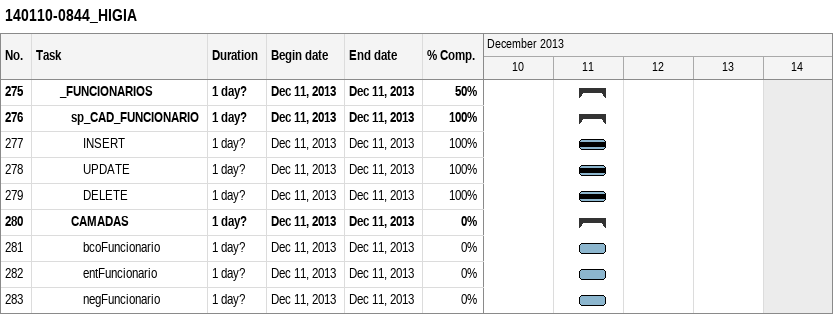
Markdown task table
140110-0844_HIGIA

| ID | Level | Task | Duration | Start | Finish | % complete |
|---|---|---|---|---|---|---|
| 275 | 3 | **_FUNCIONARIOS** | 1d? | 2013-12-11 | 2013-12-11 | 50 |
| 276 | 4 | **sp_CAD_FUNCIONARIO** | 1d? | 2013-12-11 | 2013-12-11 | 100 |
| 277 | 5 | INSERT | 1d? | 2013-12-11 | 2013-12-11 | 100 |
| 278 | 5 | UPDATE | 1d? | 2013-12-11 | 2013-12-11 | 100 |
| 279 | 5 | DELETE | 1d? | 2013-12-11 | 2013-12-11 | 100 |
| 280 | 4 | **CAMADAS** | 1d? | 2013-12-11 | 2013-12-11 | 0 |
| 281 | 5 | bcoFuncionario | 1d? | 2013-12-11 | 2013-12-11 | 0 |
| 282 | 5 | entFuncionario | 1d? | 2013-12-11 | 2013-12-11 | 0 |
| 283 | 5 | negFuncionario | 1d? | 2013-12-11 | 2013-12-11 | 0 |
